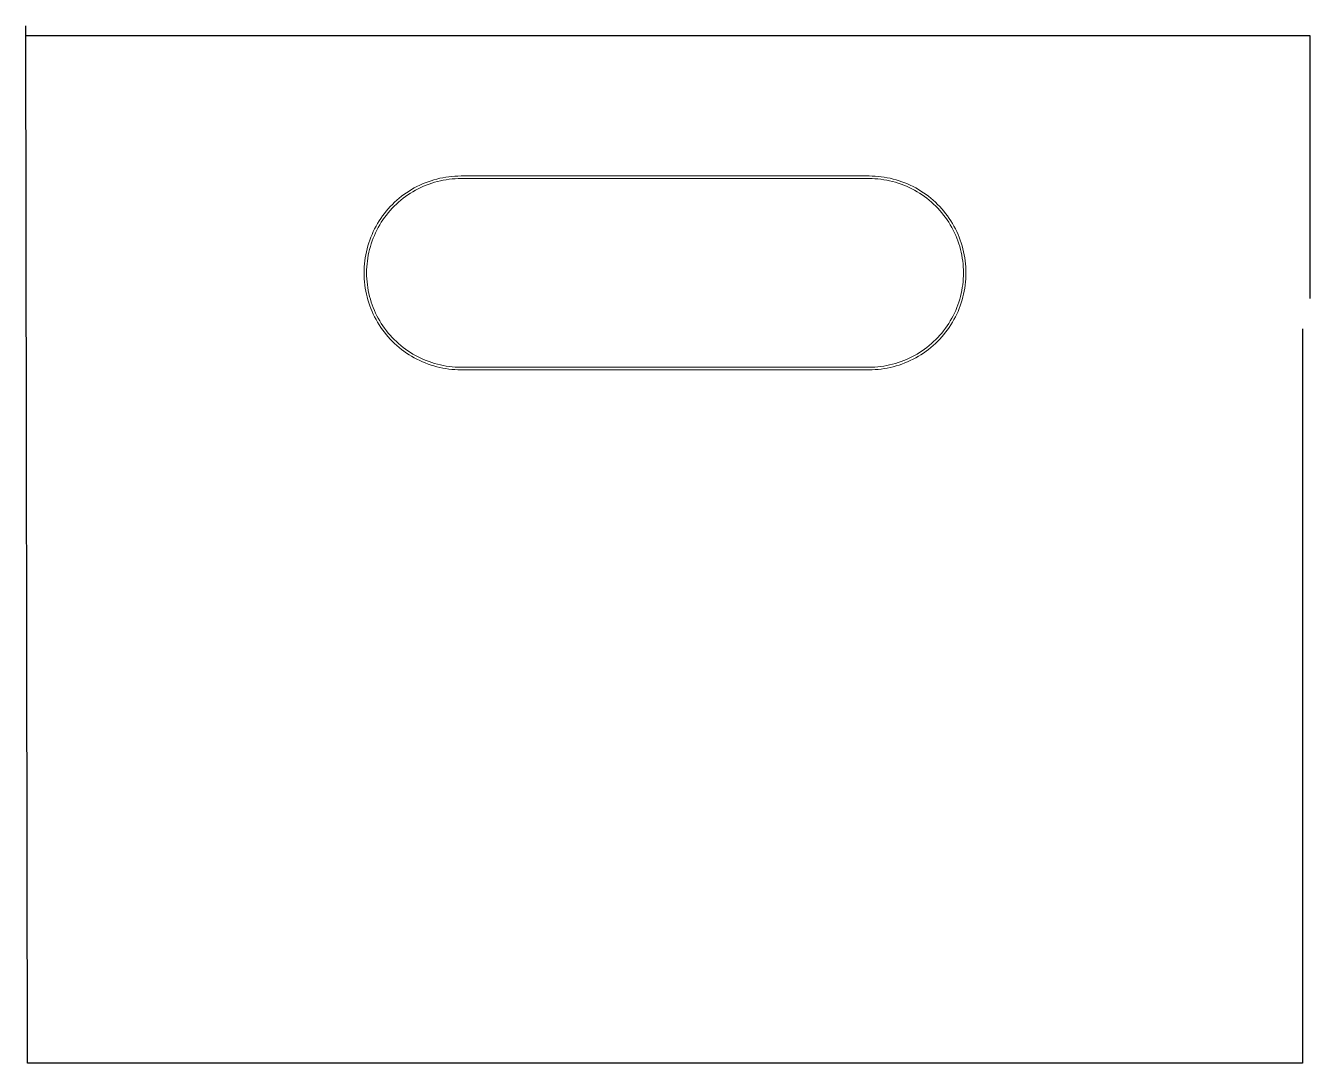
# Model space of a CAD drawing. Header units: millimetres. Extents: x -91 to 160, y 37 to 240.
import ezdxf

# ---------------------------------------------------------------- set-up
doc = ezdxf.new("R2010")
doc.units = ezdxf.units.MM
doc.layers.add('TOP_Full_CutOut_45', color=5, linetype='Continuous')
doc.layers.add('TOP_Full_CutOut_90_1', color=7, linetype='Continuous', lineweight=18)
doc.layers.add('TOP_Full_CutOut_90_2', color=7, linetype='Continuous', lineweight=18)

msp = doc.modelspace()

# ---------------------------------------------------------------- linework, layer by layer
msp.add_lwpolyline([(160.4737, 186.798511), (160.4737, 238.298511), (-91.35191, 238.298511)])
at = {"layer": 'TOP_Full_CutOut_45'}
msp.add_lwpolyline([(158.9737, 180.798511), (158.9737, 36.798511), (-91.0263, 36.798511), (-91.355098, 240.271299)], dxfattribs=at)
at = {"layer": 'TOP_Full_CutOut_90_1'}
msp.add_lwpolyline([(74.554792, 173.307825), (75.135312, 173.335202), (75.714685, 173.380799), (76.29234, 173.444573), (76.867707, 173.52646), (77.440218, 173.626379), (78.009308, 173.744232), (78.574416, 173.879902), (79.134983, 174.033256), (79.690456, 174.204142), (80.240288, 174.392391), (80.783935, 174.597818), (81.320861, 174.82022), (81.850537, 175.059378), (82.372439, 175.315055), (82.886053, 175.586999), (83.390871, 175.874943), (83.886396, 176.1786), (84.372138, 176.497673), (84.847618, 176.831846), (85.312366, 177.180789), (85.765925, 177.544158), (86.207846, 177.921595), (86.637694, 178.312726), (87.055044, 178.717166), (87.459484, 179.134516), (87.850615, 179.564364), (88.228052, 180.006285), (88.591421, 180.459844), (88.940364, 180.924592), (89.274537, 181.400072), (89.59361, 181.885814), (89.897268, 182.381339), (90.185211, 182.886157), (90.457155, 183.39977), (90.712833, 183.921673), (90.95199, 184.451348), (91.174393, 184.988275), (91.37982, 185.531922), (91.568069, 186.081753), (91.738955, 186.637227), (91.892309, 187.197794), (92.027979, 187.762901), (92.145832, 188.331991), (92.245751, 188.904502), (92.327638, 189.479869), (92.391412, 190.057524), (92.43701, 190.636898), (92.464386, 191.217418), (92.473515, 191.798511), (92.464386, 192.379604), (92.43701, 192.960124), (92.391412, 193.539497), (92.327638, 194.117152), (92.245752, 194.692519), (92.145832, 195.26503), (92.02798, 195.83412), (91.892309, 196.399228), (91.738956, 196.959795), (91.56807, 197.515268), (91.37982, 198.0651), (91.174393, 198.608747), (90.951991, 199.145673), (90.712833, 199.675349), (90.457156, 200.197251), (90.185212, 200.710865), (89.897268, 201.215683), (89.593611, 201.711208), (89.274538, 202.19695), (88.940365, 202.672429), (88.591422, 203.137178), (88.228053, 203.590737), (87.850616, 204.032658), (87.459485, 204.462506), (87.055045, 204.879856), (86.637695, 205.284296), (86.207847, 205.675427), (85.765926, 206.052864), (85.312367, 206.416233), (84.847619, 206.765176), (84.372139, 207.099349), (83.886397, 207.418422), (83.390872, 207.72208), (82.886054, 208.010023), (82.37244, 208.281967), (81.850538, 208.537644), (81.320863, 208.776802), (80.783936, 208.999204), (80.240289, 209.204631), (79.690457, 209.392881), (79.134984, 209.563767), (78.574417, 209.717121), (78.00931, 209.852791), (77.44022, 209.970644), (76.867709, 210.070563), (76.292342, 210.15245), (75.714686, 210.216224), (75.135313, 210.261821), (74.554793, 210.289198), (73.961919, 210.298511), (-6.014519, 210.298511), (-6.607393, 210.289198), (-7.187913, 210.261821), (-7.767286, 210.216224), (-8.344942, 210.15245), (-8.920309, 210.070563), (-9.49282, 209.970644), (-10.06191, 209.852791), (-10.627017, 209.717121), (-11.187584, 209.563767), (-11.743057, 209.392881), (-12.292889, 209.204631), (-12.836536, 208.999204), (-13.373463, 208.776802), (-13.903138, 208.537644), (-14.42504, 208.281967), (-14.938654, 208.010023), (-15.443472, 207.72208), (-15.938997, 207.418422), (-16.424739, 207.099349), (-16.900219, 206.765176), (-17.364967, 206.416233), (-17.818526, 206.052864), (-18.260447, 205.675427), (-18.690295, 205.284296), (-19.107645, 204.879856), (-19.512085, 204.462506), (-19.903216, 204.032658), (-20.280653, 203.590737), (-20.644022, 203.137178), (-20.992965, 202.672429), (-21.327138, 202.19695), (-21.646211, 201.711208), (-21.949868, 201.215683), (-22.237812, 200.710865), (-22.509756, 200.197251), (-22.765433, 199.675349), (-23.004591, 199.145673), (-23.226993, 198.608747), (-23.43242, 198.0651), (-23.62067, 197.515268), (-23.791556, 196.959795), (-23.944909, 196.399228), (-24.08058, 195.83412), (-24.198432, 195.26503), (-24.298352, 194.692519), (-24.380238, 194.117152), (-24.444012, 193.539497), (-24.48961, 192.960124), (-24.516986, 192.379604), (-24.526115, 191.798511), (-24.516986, 191.217418), (-24.48961, 190.636898), (-24.444012, 190.057524), (-24.380238, 189.479869), (-24.298351, 188.904502), (-24.198432, 188.331991), (-24.080579, 187.762901), (-23.944909, 187.197794), (-23.791555, 186.637227), (-23.620669, 186.081753), (-23.43242, 185.531922), (-23.226993, 184.988275), (-23.00459, 184.451348), (-22.765433, 183.921673), (-22.509755, 183.39977), (-22.237811, 182.886157), (-21.949868, 182.381339), (-21.64621, 181.885814), (-21.327137, 181.400072), (-20.992964, 180.924592), (-20.644021, 180.459844), (-20.280652, 180.006285), (-19.903215, 179.564364), (-19.512084, 179.134516), (-19.107644, 178.717166), (-18.690294, 178.312726), (-18.260446, 177.921595), (-17.818525, 177.544158), (-17.364966, 177.180789), (-16.900217, 176.831846), (-16.424738, 176.497673), (-15.938996, 176.1786), (-15.443471, 175.874943), (-14.938653, 175.586999), (-14.425039, 175.315055), (-13.903137, 175.059378), (-13.373461, 174.82022), (-12.836535, 174.597818), (-12.292888, 174.392391), (-11.743056, 174.204142), (-11.187583, 174.033256), (-10.627016, 173.879902), (-10.061908, 173.744232), (-9.492818, 173.626379), (-8.920307, 173.52646), (-8.34494, 173.444573), (-7.767285, 173.380799), (-7.187912, 173.335202), (-6.607392, 173.307825), (-6.014517, 173.298511), (73.961917, 173.298511)], close=True, dxfattribs=at)
at = {"layer": 'TOP_Full_CutOut_90_2'}
msp.add_lwpolyline([(74.570499, 172.80801), (75.166711, 172.836127), (75.761745, 172.882957), (76.355015, 172.948454), (76.945934, 173.032555), (77.533921, 173.135175), (78.118393, 173.256213), (78.698776, 173.395551), (79.274495, 173.55305), (79.844984, 173.728555), (80.409678, 173.921892), (80.96802, 174.132872), (81.51946, 174.361286), (82.063453, 174.606909), (82.599462, 174.869497), (83.126959, 175.148792), (83.645423, 175.444519), (84.154342, 175.756384), (84.653214, 176.084082), (85.141546, 176.427288), (85.618858, 176.785663), (86.084676, 177.158854), (86.538543, 177.546493), (86.98001, 177.948197), (87.408641, 178.363569), (87.824013, 178.7922), (88.225717, 179.233667), (88.613356, 179.687533), (88.986547, 180.153352), (89.344923, 180.630663), (89.688128, 181.118996), (90.015826, 181.617868), (90.327692, 182.126787), (90.623418, 182.64525), (90.902714, 183.172747), (91.165302, 183.708757), (91.410924, 184.25275), (91.639338, 184.80419), (91.850318, 185.362532), (92.043656, 185.927226), (92.219161, 186.497714), (92.37666, 187.073433), (92.515998, 187.653816), (92.637036, 188.238289), (92.739657, 188.826275), (92.823757, 189.417195), (92.889254, 190.010464), (92.936085, 190.605499), (92.964201, 191.20171), (92.973577, 191.798511), (92.964201, 192.395311), (92.936085, 192.991523), (92.889255, 193.586557), (92.823757, 194.179827), (92.739657, 194.770746), (92.637037, 195.358733), (92.515998, 195.943206), (92.376661, 196.523588), (92.219162, 197.099307), (92.043657, 197.669796), (91.850319, 198.23449), (91.639339, 198.792832), (91.410925, 199.344272), (91.165303, 199.888265), (90.902714, 200.424274), (90.623419, 200.951771), (90.327693, 201.470235), (90.015827, 201.979154), (89.688129, 202.478026), (89.344923, 202.966358), (88.986548, 203.44367), (88.613357, 203.909488), (88.225718, 204.363355), (87.824014, 204.804822), (87.408642, 205.233453), (86.980011, 205.648825), (86.538544, 206.050529), (86.084677, 206.438168), (85.618859, 206.811359), (85.141548, 207.169734), (84.653215, 207.51294), (84.154343, 207.840638), (83.645424, 208.152504), (83.126961, 208.44823), (82.599464, 208.727525), (82.063454, 208.990114), (81.519461, 209.235736), (80.968021, 209.46415), (80.409679, 209.67513), (79.844985, 209.868468), (79.274497, 210.043973), (78.698777, 210.201472), (78.118395, 210.340809), (77.533922, 210.461848), (76.945936, 210.564468), (76.355016, 210.648568), (75.761746, 210.714066), (75.166712, 210.760896), (74.570501, 210.789013), (73.965846, 210.798511), (-6.018446, 210.798511), (-6.623101, 210.789013), (-7.219312, 210.760896), (-7.814346, 210.714066), (-8.407616, 210.648568), (-8.998536, 210.564468), (-9.586522, 210.461848), (-10.170995, 210.340809), (-10.751377, 210.201472), (-11.327097, 210.043973), (-11.897585, 209.868468), (-12.462279, 209.67513), (-13.020621, 209.46415), (-13.572061, 209.235736), (-14.116054, 208.990114), (-14.652064, 208.727525), (-15.179561, 208.44823), (-15.698024, 208.152504), (-16.206943, 207.840638), (-16.705815, 207.51294), (-17.194147, 207.169734), (-17.671459, 206.811359), (-18.137277, 206.438168), (-18.591144, 206.050529), (-19.032611, 205.648825), (-19.461242, 205.233453), (-19.876614, 204.804822), (-20.278318, 204.363355), (-20.665957, 203.909488), (-21.039148, 203.44367), (-21.397523, 202.966358), (-21.740729, 202.478026), (-22.068427, 201.979154), (-22.380293, 201.470235), (-22.676019, 200.951771), (-22.955314, 200.424274), (-23.217903, 199.888265), (-23.463525, 199.344272), (-23.691939, 198.792832), (-23.902919, 198.23449), (-24.096257, 197.669796), (-24.271762, 197.099307), (-24.429261, 196.523588), (-24.568598, 195.943206), (-24.689637, 195.358733), (-24.792257, 194.770746), (-24.876357, 194.179827), (-24.941855, 193.586557), (-24.988685, 192.991523), (-25.016801, 192.395311), (-25.026177, 191.798511), (-25.016801, 191.20171), (-24.988685, 190.605499), (-24.941854, 190.010464), (-24.876357, 189.417195), (-24.792256, 188.826275), (-24.689636, 188.238289), (-24.568598, 187.653816), (-24.42926, 187.073433), (-24.271761, 186.497714), (-24.096256, 185.927226), (-23.902918, 185.362532), (-23.691938, 184.80419), (-23.463524, 184.25275), (-23.217902, 183.708757), (-22.955314, 183.172747), (-22.676018, 182.64525), (-22.380292, 182.126787), (-22.068426, 181.617868), (-21.740728, 181.118996), (-21.397522, 180.630663), (-21.039147, 180.153352), (-20.665956, 179.687533), (-20.278317, 179.233667), (-19.876613, 178.7922), (-19.461241, 178.363569), (-19.03261, 177.948197), (-18.591143, 177.546493), (-18.137276, 177.158854), (-17.671457, 176.785663), (-17.194146, 176.427288), (-16.705814, 176.084082), (-16.206942, 175.756384), (-15.698023, 175.444519), (-15.179559, 175.148792), (-14.652062, 174.869497), (-14.116053, 174.606909), (-13.57206, 174.361286), (-13.02062, 174.132872), (-12.462277, 173.921892), (-11.897584, 173.728555), (-11.327095, 173.55305), (-10.751376, 173.395551), (-10.170993, 173.256213), (-9.586521, 173.135175), (-8.998534, 173.032555), (-8.407615, 172.948454), (-7.814345, 172.882957), (-7.219311, 172.836127), (-6.623099, 172.80801), (-6.018444, 172.798511), (73.965844, 172.798511)], close=True, dxfattribs=at)

doc.saveas('drawing.dxf')
